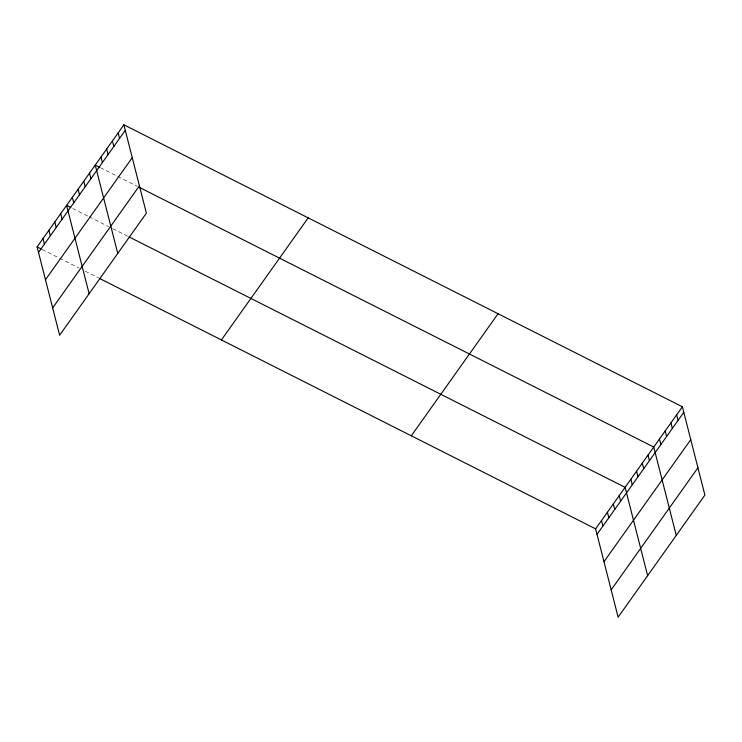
<?xml version="1.0" encoding="UTF-8"?>
<svg xmlns="http://www.w3.org/2000/svg" width="742" height="742" viewBox="0 0 742 742"><rect width="100%" height="100%" fill="white"/><g stroke="black" fill="none" stroke-linecap="round" stroke-linejoin="round"><path stroke-width="0.56" stroke-dasharray="3.71 2.78" d="M100.356 167.683L116.744 175.956M117.765 176.475L137.224 186.298M72.744 208.483L88.103 216.237M89.133 216.757L108.582 226.579M112.682 228.647L128.041 236.401M42.22 249.479L58.599 257.752M59.629 258.262L79.079 268.085M85.228 271.192L98.538 277.907"/><path stroke-width="1.11" d="M123.877 124.814L146.387 213.149L59.62 335.226L37.1 246.891L123.877 124.814L682.38 406.774L704.9 495.109L618.123 617.186L595.613 528.851L99.558 278.426M38.51 252.428L125.287 130.351M45.475 279.753L132.252 157.675M52.654 307.902L139.422 185.825M221.413 339.938L308.18 217.86M411.3 435.804L498.077 313.727M595.613 528.851L682.38 406.774M597.022 534.388L683.799 412.311M603.988 561.713L690.756 439.635M611.167 589.862L697.934 467.785M99.335 167.163L95.236 165.095L117.755 253.43M139.264 187.327L653.748 447.055L676.268 535.39M70.694 207.454L66.604 205.386L89.123 293.721M129.062 236.921L625.116 487.346L647.627 575.681M37.1 246.891L41.2 248.96M676.658 414.834L678.067 420.371M670.926 422.884L672.345 428.422M665.203 430.944L666.613 436.482M659.48 439.004L660.89 444.541M648.026 455.115L649.436 460.652M642.294 463.175L643.704 468.712M636.571 471.235L637.981 476.772M630.839 479.286L632.249 484.823M619.218 495.647L620.627 501.184M613.309 503.948L614.728 509.485M607.41 512.249L608.82 517.786M601.512 520.55L602.921 526.087M118.145 132.874L119.555 138.411M112.422 140.924L113.832 146.462M106.69 148.984L108.1 154.522M100.968 157.044L102.377 162.581M89.513 173.155L90.923 178.692M83.781 181.215L85.2 186.752M78.058 189.275L79.468 194.812M72.326 197.326L73.746 202.863M60.705 213.687L62.115 219.224M54.806 221.988L56.216 227.525M48.898 230.289L50.317 235.826M42.999 238.59L44.409 244.127"/></g></svg>
